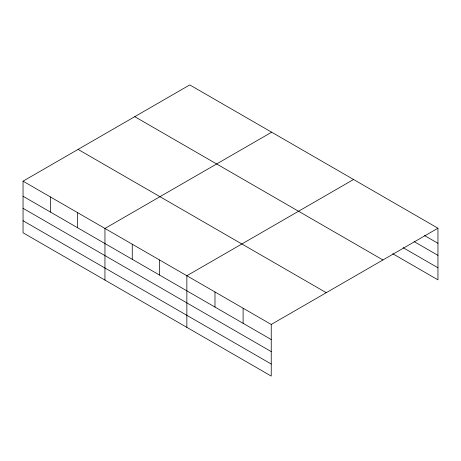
<?xml version="1.0" encoding="UTF-8"?>
<svg xmlns="http://www.w3.org/2000/svg" width="461" height="461" viewBox="0 0 461 461"><rect width="100%" height="100%" fill="white"/><g stroke="black" fill="none" stroke-linecap="round" stroke-linejoin="round"><path stroke-width="0.69" d="M271.241 351.61L271.241 324.458L23.05 181.161L23.05 232.793L271.241 376.084L271.241 351.61L23.05 208.314M392.697 253.711L437.95 279.839L437.95 228.207L189.759 84.916L23.05 181.161M271.662 132.203L104.952 228.449L104.952 280.075M353.564 179.49L186.855 275.736L186.855 327.362M271.241 324.458L437.95 228.207M424.495 235.536L437.95 243.304M414.105 241.593L437.95 255.359M403.093 247.655L437.95 267.783M134.745 116.679L382.935 259.969M78.065 149.404L326.255 292.695M23.05 196.259L271.241 339.555M23.05 220.738L271.241 364.029M243.114 308.219L243.114 323.311M214.987 291.98L214.987 307.072M159.558 259.975L159.558 275.073M132.255 244.215L132.255 259.307M77.65 212.688L77.65 227.786M50.353 196.928L50.353 212.02"/></g></svg>
